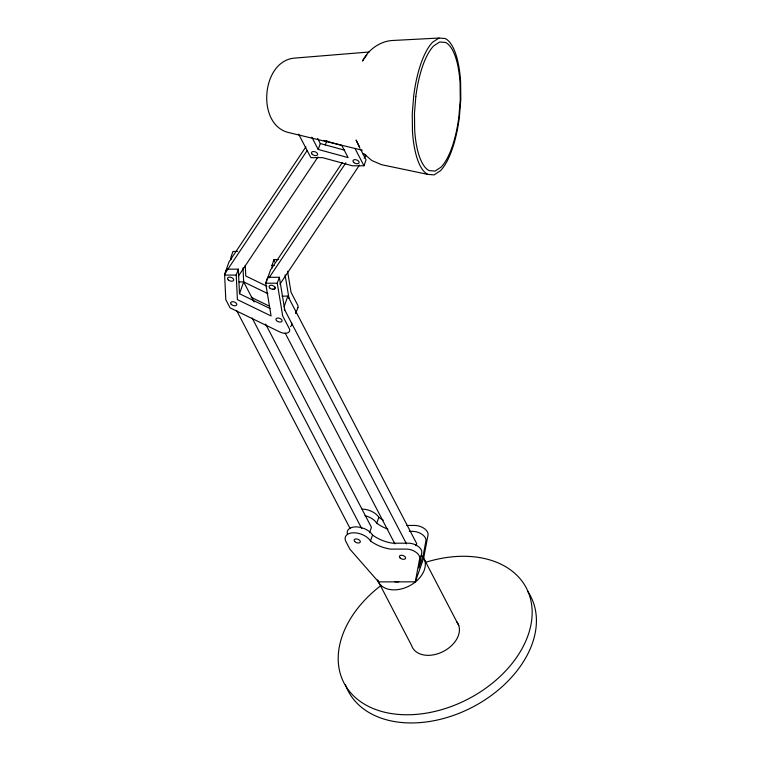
<?xml version="1.0" encoding="UTF-8"?>
<svg xmlns="http://www.w3.org/2000/svg" width="761" height="761" viewBox="0 0 761 761"><rect width="100%" height="100%" fill="white"/><g stroke="black" fill="none" stroke-linecap="round" stroke-linejoin="round"><path stroke-width="1.14" d="M415.297 581.842L419.682 558.574A10.302 5.936 19.5 0 0 406.403 549.09L390.574 549.109A27.082 15.591 19.5 0 1 370.474 540.947A13.784 7.943 19.5 0 0 353.789 532.786A13.784 7.943 19.5 0 0 345.627 540.985L349.889 549.176L378.54 581.889L415.297 581.842L423.658 558.203L428.034 534.945A10.302 5.936 19.5 0 0 414.764 525.451L406.84 525.471M347.349 533.984A13.784 7.943 19.5 0 1 356.671 526.888A13.784 7.943 19.5 0 1 372.567 535.04A27.082 15.591 19.5 0 0 392.657 543.202L408.495 543.183A10.302 5.936 19.5 0 1 421.765 552.667L418.883 567.982L423.059 556.167L425.941 540.852A10.302 5.936 19.5 0 0 412.671 531.359L409.275 531.368M238.326 269.156L236.233 275.063L237.413 299.634L271.087 315.967L265.656 283.216L267.739 277.308L279.344 277.289L277.261 283.197L282.692 315.958L289.285 328.609A7.306 4.205 19.5 0 1 287.553 332.88A7.306 4.205 19.5 0 1 279.991 332.053L230.069 307.844L225.808 299.653L224.628 275.082L226.721 269.175L238.326 269.156L239.496 293.727L270.022 308.528M239.496 293.727L243.672 281.912L243.006 267.872M272.305 267.824L271.915 265.484L274.008 259.577L278.65 259.577M266.312 281.912L270.488 270.088L342.165 162.806M324.015 140.5L341.737 145.332L348.119 157.603L318.222 149.46L320.305 143.544L317.651 138.435M325.308 144.98L326.83 140.69M284.062 306.854L287.858 296.115L282.055 296.124M297.893 307.52L295.801 313.437A7.306 4.205 19.5 0 0 295.553 310.888M298.626 134.126L310.878 157.66L322.483 157.641L352.381 165.793L363.986 165.774L366.079 159.867L360.752 149.632M369.532 532.7L371.435 527.325L265.608 324.043M370.474 540.947L372.567 535.04M387.92 529.142A27.082 15.591 19.5 0 1 376.743 523.226L378.835 517.318A13.784 7.943 19.5 0 0 362.15 509.147M415.953 545.789L416.714 543.639L287.858 296.115M305.922 146.797L228.985 261.965L224.809 273.779L307.006 150.745M238.402 276.072L317.974 156.975M268.947 277.974L345.884 162.806M279.915 284.205L359.477 165.108M364.081 158.212L366.06 155.263L362.883 153.836M366.888 54.84L362.483 61.032C368.086 50.064 379.225 41.693 391.592 40.542L438.973 38.05L445.175 38.535A67.767 23.467 -85.6 0 1 460.614 81.865L460.814 99.33L459.359 117.28A70.022 24.247 -85.6 0 1 440.476 170.702L434.103 174.887L427.91 174.402L381.518 164.699L371.825 160.542L364.043 153.836M438.973 38.05L432.609 42.226A70.022 24.247 -85.6 0 0 413.727 95.658L412.262 113.608L412.462 131.073A67.767 23.467 -85.6 0 0 427.91 174.412M369.133 52.014L294.735 58.083C261.299 60.576 255.943 124.88 288.685 132.576L362.341 150.221M237.622 251.444L232.98 251.453L230.897 257.361L231.011 259.701M271.915 265.484L274.236 265.484M224.628 275.082L236.233 275.063M239.03 281.922L243.672 281.912L267.882 293.651M265.656 283.216L277.261 283.197M420.747 556.167L423.059 556.167M272.409 289.275L274.512 289.075L275.035 287.297M320.305 143.544L344.676 150.183M266.816 286.212L245.765 276.005L245.261 265.475M251.206 297.323L269.261 306.084M354.94 148.376L363.986 165.774M311.829 137.18L318.222 149.46M424.695 560.115L458.778 625.59M284.234 308.985L406.507 543.877M285.242 333.223L394.902 543.887M243.672 281.912L254.098 301.927M252.11 317.955L361.77 528.61M236.671 310.602L350.165 528.629M359.43 146.797L356.072 140.005L360.01 148.319M287.553 271.258L291.054 292.319L297.637 304.98A7.306 4.205 19.5 0 1 297.456 308.224M285.08 274.835L288.961 298.226M279.344 277.289L284.785 310.041M274.008 259.577L274.398 261.917M291.377 322.702A7.306 4.205 19.5 0 1 290.521 326.536M398.764 581.765A15.334 10.673 -27.5 0 1 394.579 581.689M456.543 621.49A25.693 17.884 -27.5 0 1 443.758 651.226A25.693 17.884 -27.5 0 1 411.577 645.461L377.494 579.987A25.693 17.884 -27.5 0 0 408.172 586.503A25.693 17.884 -27.5 0 0 423.772 557.965M425.523 562.369A102.792 71.534 -27.5 0 1 528.895 632.8A102.792 71.534 -27.5 0 1 378.816 710.603A102.792 71.534 -27.5 0 1 381.175 585.361M527.715 591.364A102.792 71.534 -27.5 0 1 471.506 707.663A102.792 71.534 -27.5 0 1 345.408 684.558M383.297 520.191A27.082 15.591 19.5 0 1 378.835 517.318M364.947 515.663A13.784 7.943 19.5 0 1 376.743 523.226M415.848 96.333L414.469 113.265L414.659 129.741A63.924 22.136 -85.6 0 0 429.223 170.616L435.073 171.073L441.076 167.125A66.055 22.878 -85.6 0 0 458.893 116.728L460.262 99.796L460.082 83.32A63.924 22.136 -85.6 0 0 445.508 42.445L439.668 41.998L433.656 45.936A66.055 22.878 -85.6 0 0 415.848 96.333M312.191 154.264A3.215 1.845 19.5 0 0 317.461 154.873A3.215 1.845 19.5 0 0 314.008 151.544A3.215 1.845 19.5 0 0 312.191 154.264M353.694 162.388A3.215 1.845 19.5 0 0 358.964 162.997A3.215 1.845 19.5 0 0 355.511 159.677A3.215 1.845 19.5 0 0 353.694 162.388M399.991 557.823A3.215 1.845 19.5 0 0 405.328 558.726A3.215 1.845 19.5 0 0 402.236 555.311A3.215 1.845 19.5 0 0 399.991 557.823M276.5 320.59A3.215 1.845 19.5 0 0 281.827 321.494A3.215 1.845 19.5 0 0 278.745 318.079A3.215 1.845 19.5 0 0 276.5 320.59M269.775 288A3.215 1.845 19.5 0 0 275.044 288.609A3.215 1.845 19.5 0 0 271.591 285.289A3.215 1.845 19.5 0 0 269.775 288M228.262 279.877A3.215 1.845 19.5 0 0 233.532 280.486A3.215 1.845 19.5 0 0 230.079 277.156A3.215 1.845 19.5 0 0 228.262 279.877M231.211 304.276A3.215 1.845 19.5 0 0 236.547 305.18A3.215 1.845 19.5 0 0 233.465 301.765A3.215 1.845 19.5 0 0 231.211 304.276M354.712 541.509A3.215 1.845 19.5 0 0 360.039 542.412A3.215 1.845 19.5 0 0 356.957 538.997A3.215 1.845 19.5 0 0 354.712 541.509"/></g></svg>
